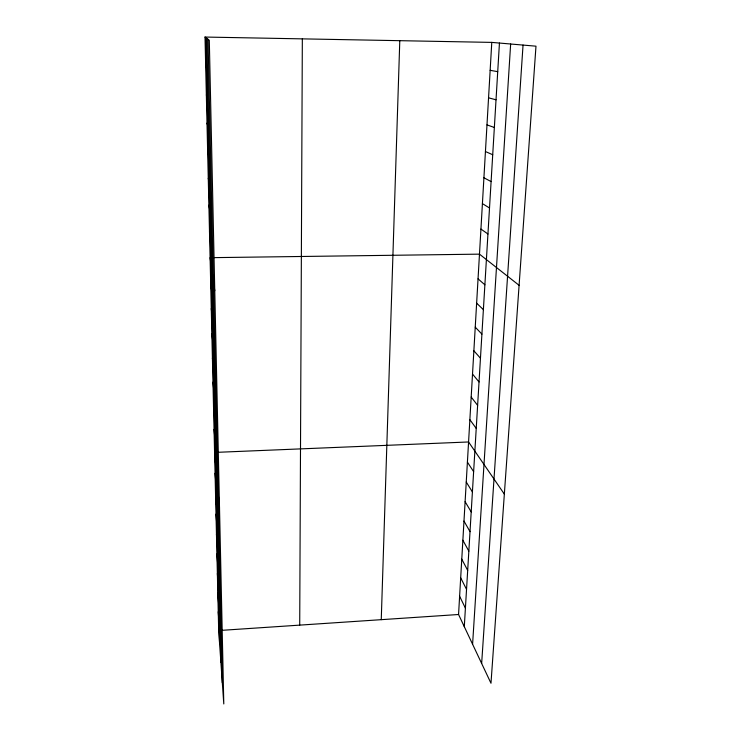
<?xml version="1.0" encoding="UTF-8"?>
<svg xmlns="http://www.w3.org/2000/svg" width="741" height="741" viewBox="0 0 741 741"><rect width="100%" height="100%" fill="white"/><g stroke="black" fill="none" stroke-linecap="round" stroke-linejoin="round"><path stroke-width="1.11" d="M299.716 625.126L302.337 38.865M381.254 619.671L399.788 40.681M458.559 614.502L491.774 42.394L535.984 46.183L490.987 683.248L458.559 614.502L222.087 630.313M464.292 626.664L499.443 43.052M472.591 644.244L510.651 44.015M481.65 663.445L523.044 45.071M218.002 452.288L468.571 441.969L504.343 494.117M213.547 257.636L479.473 254.144L519.098 285.313M205.016 37.05L209.295 40.246L223.791 703.95L218.678 630.545L205.016 37.05L491.774 42.394M490.144 70.321L497.72 71.655M488.551 97.821L496.025 99.794M486.985 124.886L494.358 127.489M485.438 151.535L492.719 154.739M483.91 177.775L491.098 181.573M482.41 203.627L489.514 207.98M480.937 229.071L487.948 233.989M478.047 278.848L484.883 284.813M476.63 303.18L483.391 309.645M475.24 327.161L481.909 334.117M473.87 350.789L480.464 358.218M472.517 374.075L479.029 381.958M471.183 397.037L477.621 405.355M469.868 419.665L476.231 428.418M467.404 462.125L473.629 471.665M466.246 482.03L472.406 491.922M465.107 501.676L471.202 511.92M205.683 66.218L206.433 67.505M463.986 521.071L470.016 531.658M462.866 540.226L468.84 551.147M461.773 559.14L467.682 570.385M460.689 577.823L466.534 589.382M459.615 596.283L465.404 608.139M206.35 94.913L207.109 96.895M206.998 123.136L207.767 125.803M207.637 150.914L208.416 154.239M208.267 178.238L209.055 182.212M208.888 205.137L209.684 209.722M209.49 231.618L210.296 236.796M210.092 257.683L214.77 290.759M210.685 283.34L211.509 289.657M211.268 308.608L212.093 315.462M211.843 333.487L212.676 340.869M212.408 357.996L213.241 365.887M212.963 382.134L213.806 390.516M213.51 405.911L214.362 414.765M214.047 429.345L214.909 438.653M214.575 452.427L219.512 508.141M215.057 473.277L215.927 483.428M215.529 493.849L216.409 504.38M216.001 514.143L216.872 525.054M216.455 534.178L217.345 545.45M216.918 553.953L217.798 565.578M217.363 573.469L218.252 585.436M217.808 592.735L218.697 605.036M218.243 611.76L219.141 624.385M208.036 39.31L222.309 682.748M206.841 38.412L220.883 662.222M205.757 37.606L219.577 643.475"/></g></svg>
